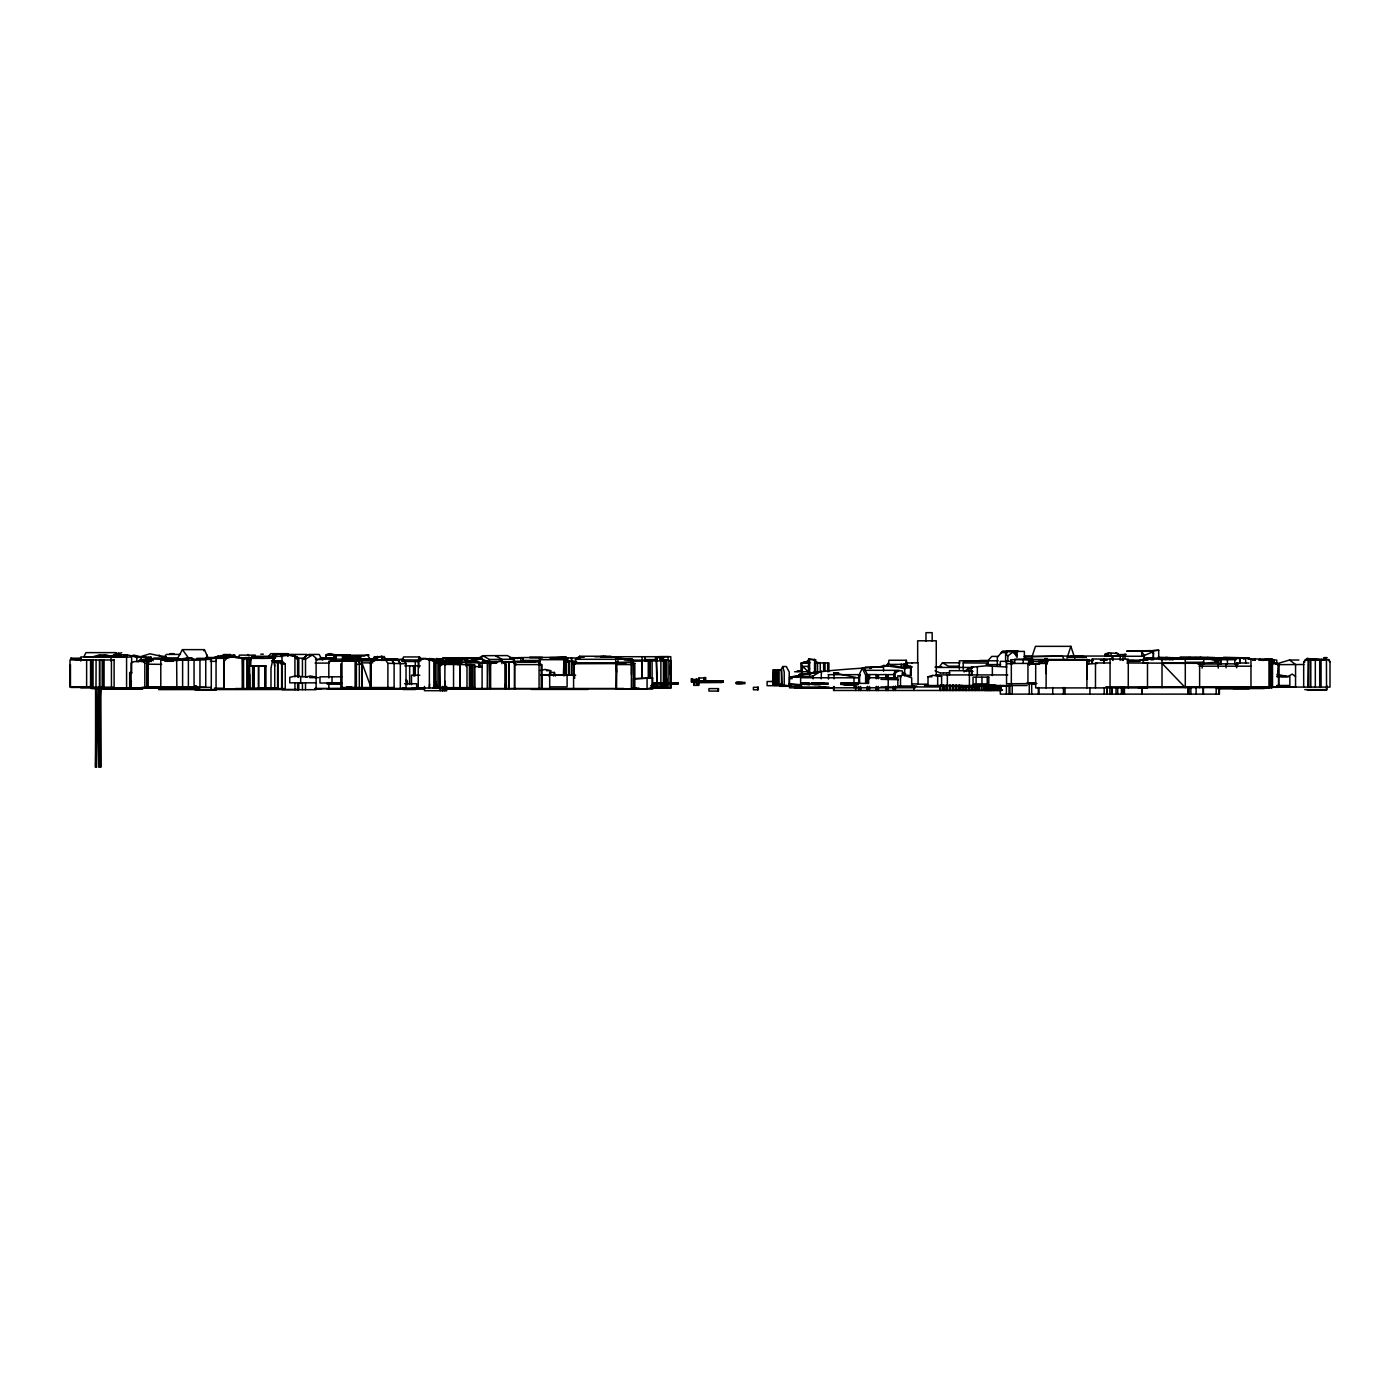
<?xml version="1.0" encoding="UTF-8"?>
<svg xmlns="http://www.w3.org/2000/svg" width="1400" height="1400" viewBox="0 0 1400 1400"><rect width="100%" height="100%" fill="white"/><g stroke="black" fill="none" stroke-linecap="round" stroke-linejoin="round"><path stroke-width="1.5" d="M322.7 659.872L326.375 658C323.312 651.788 337.838 652.278 333.918 658.98L333.812 654.517M490.105 688.59L489.317 662.865L502.25 661.133L505.82 664.492L505.82 684.582L505.82 661.955M1046.43 663.425L1047.322 658.56L1045.17 658.56L1045.17 663.425L1045.17 658.56M100.135 698.18L100.73 687.365L100.73 767.34L100.345 687.365L99.942 767.34L98.858 687.365L98.858 767.34L96.618 687.365L95.585 767.34L95.9 704.655M1271.62 663.215L1271.322 687.593L1271.62 663.215L1269.783 663.145L1269.783 687.593L1270.115 663.215M801.85 673.418L802.778 666.365L807.608 666.365L809.69 668.78M641.918 677.722L642.197 660.642L642.197 677.722M249.655 674.38L249.375 688.992L249.375 658.42L251.755 657.387L247.782 658.543L247.782 688.992M893.62 686.438L893.55 690.462L893.305 686.438M893.778 678.352L893.847 674.31L898.94 670.32L864.308 670.32M905.047 668.71L906.255 660.258L888.913 660.258L888.108 665.962C866.267 668.517 831.81 669.148 806.207 673.96M490.63 664.51L490.63 662.865L490.63 688.59M131.355 681.135L131.093 687.575L131.093 663.058L133.875 661.64L148.4 661.08L141.383 661.535M444.955 687.663L445.2 681.327M1087.013 679.227L1087.065 660.222L1048.04 660.188L1046.115 665.315L1046.237 673.523M1237.023 664.983L1237.11 663.04L1237.722 664.65M1252.737 660.363L1252.93 659.435L1255.153 660.363L1255.153 659.015L1255.222 660.135M631.418 674.642L631.505 662.305L616.053 662.305L615.93 664.562L631.365 664.562L634.812 663.407L634.812 688.765M440.562 686.438L440.317 690.69L440.317 686.438M539 663.582L540.312 659.697L564.043 659.697L563.815 675.71M90.825 683.008L90.562 687.19L90.562 659.96M429.608 683.97L429.363 687.995L429.363 659.803L424.585 658.683L418.233 660.45L418.233 687.995M1153.163 657.825L1153.443 653.485L1150.748 650.615L1126.703 651.14L1151.78 650.947M669.97 673.89L670.81 661.64L669.008 660.415M1277.57 676.62L1278.515 663.775L1272.39 662.69L1271.918 660.065L1266.825 658.962L1262.678 660.153L1267.42 659.225L1276.783 660.153L1276.783 663.705L1278.812 663.88L1278.812 687.312L1237.023 687.312M1143.993 660.52L1144.325 656.267L1117.935 656.267M563.43 673.68L564.043 659.697M469.735 677.303L471.082 664.895L471.082 687.663L470.995 664.895L466.988 664.755L466.988 687.663M567.367 661.99L567.508 660.52L567.648 661.99M801.867 671.843L801.553 662.83L801.5 670.88M274.733 666.015L273.088 658.227L250.793 658.403L249.812 666.015L265.947 666.015M138.11 661.762L140.28 659.715L150.78 660.975M900.515 677.827L900.865 675.972L897.82 675.798L897.82 686.017L916.703 686.017M434.595 667.852L435.33 663.827M273.088 658.227L270.988 668.202L270.988 688.992M346.01 659.015L346.64 656.058L364.892 656.058M540.312 659.697L539.472 663.582L539.472 657.562M625.415 659.067L631.925 659.067L632.94 663.74L632.8 659.785L620.183 658.227L615.668 658.595L615.668 663.18L573.58 663.18L616.788 663.688L616.543 688.765M548.835 676.008L549.78 672.438L554.452 672.438L555.398 676.008M553.508 676.008L554.452 672.438M900.865 675.972L902.86 674.747L910.297 675.587L910.77 666.295L906.57 666.295L904.68 667.905L904.68 675.955M963.217 662.935L963.69 661.36L988.505 661.36L987.928 663.093L963.217 662.935L963.217 669.375M1046.868 664.055L1048.04 660.188M776.44 684.128L776.44 674.608L774.847 670.6L773.553 674.608L773.553 684.128M1066.993 658.14L1070.877 646.345L1035.457 646.345L1031.538 658.175M966.56 671.492L967.312 669.375L973.035 671.335M1324.155 657.668L1326.815 657.668L1324.155 657.668L1324.155 659.995L1307.023 658.525L1304.8 660.468L1305.763 660.45M1185.415 662.305L1202.775 662.27L1202.11 668.115M165.445 659.54L162.907 660.065L166.74 660.135M903.525 674.31L902.178 670.863L894.705 670.722L893.55 678.528M402.22 659.803L403.567 656.933L419.475 656.933L418.197 659.96L402.22 659.96M1169.752 659.663L1170.487 657.93L1172.99 659.663L1172.99 658.543M1258.775 660.135L1260.35 660.048L1259.405 659.82M114.572 655.41L115.832 652.628L85.96 652.628L83.913 656.793L97.405 656.793M781.48 670.005L782.04 684.128L772.8 684.128L772.8 674.608L774.847 670.565L775.985 670.6L774.165 674.608L774.165 669.847M858.918 677.285L859.985 675.062M864.115 668.255L862.295 668.273L858.988 675.062M149.485 660.065L150.972 657.09L136.763 657.09M238.053 657.913L239.453 655.13L255.377 655.13M660.17 658.875L660.835 657.597L661.22 659.155M661.57 659.155L663.758 660.905L663.758 688.03L650.773 688.03M780.798 670.163L782.74 666.523L786.31 666.523L789.233 672L789.233 686.332M271.442 657.597L273.332 654.15L279.808 654.15M176.803 659.82L182.438 649.635L204.435 649.635L206.798 654.972L206.798 659.137M574.665 678.37L573.58 663.793L574.56 662.008L576.572 661.955M905.642 667.905L906.57 666.295M435.33 661.308L429.363 660.048L433.108 659.942L435.33 661.308L435.33 687.995M297.132 659.12L297.745 658.07L298.358 659.12L298.358 676.585M885.938 665.683L888.79 663.215M997.325 666.12L997.325 657.37L1002.435 651.42L1013.267 651.35L1017.083 654.99L1011.535 651.35M436.433 662.183L438.375 659.173L436.94 658.385L433.685 660.38M304.185 658.385L305.428 656.53M405.93 680.645L406.473 679.84L407.418 681.188L407.418 684.635M248.535 657.668L245.595 657.545L243.547 660.468L243.547 688.992M293.16 656.215L293.842 655.253L288.505 655.235M331.73 659.085L328.825 663.093L315.123 663.093M337.19 655.043L337.803 654.92A5.198 2.31 -6.3 0 0 339.955 655.008L343.35 655.62L335.51 655.62L335.51 659.82M304.185 658.945L307.002 654.447L277.043 654.43L274.137 658.14L274.137 662.515M939.172 667.048L942.462 662.795L960.05 662.795M663.758 660.905L646.625 660.905L645.942 659.575L656.163 659.593L658.683 656.67L661.903 658.525M1303.68 687.102L1303.68 662.13L1305.623 659.68L1308.44 659.68L1308.44 687.102M280.7 656.372L287.123 655.34L287.98 656.407M268.45 656.477L270.743 653.66L288.19 653.66M663.355 684.548L661.097 687.295L651.21 686.892L651.21 685.65L653.45 683.305L663.355 683.305L661.097 687.295M979.458 660.8L987.175 660.8M987.928 664.947L987.928 660.8L991.76 656.407L998.235 656.407M117.04 657.055L111.65 657.282L123.9 656.705L125.737 654.692L121.73 657.387M243.338 688.992L242.532 658.42L246.995 658.403L229.04 656.11L224.14 661.133L224.14 688.992L274.733 688.992L274.733 661.727L277.865 663.303L277.865 687.75L272.86 687.75M249.812 658.875L252.507 656.267L276.045 656.267M610.942 656.233L579.758 656.25C572.25 662.795 580.528 655.27 584.185 657.335M1012.042 663.407L1013.53 662.025L1014.703 663.407L1014.703 659.173L1032.903 659.173L1032.903 663.705L1034.075 663.705M302.435 676.62L302.435 659.19L307.16 654.99L312.34 654.99L316.102 658.157L316.102 689.692L281.995 689.692M359.328 687.523L359.328 660.87L361.043 659.418M376.355 659.418L374.605 660.887L359.328 660.87M1025.01 656.985L1052.765 656.25M1202.915 658.875L1175.632 658.543M773.273 680.872L771.96 681.503M163.713 658.035L153.72 658.035M867.51 678.545L867.51 674.555L876.47 674.555L876.47 678.545M964.04 671.93L967.312 669.375M858.988 683.375L858.655 674.747L860.387 674.747M876.225 678.668L876.47 674.555M876.225 674.747L886.025 674.555L886.025 678.528M885.798 678.668L886.025 674.555M885.798 674.73L893.55 674.555M1005.62 661.745L1005.62 653.835L1007.212 652.628L1001.192 652.593M1007.86 661.745L1007.86 655.918L1012.567 652.33M358.855 659.33L359.223 660.642L357.945 660.642L358.855 659.33L384.387 660.38M124.093 656.04L127.19 654.832L127.19 656.898M377.352 659.33L357.945 660.012M491.907 662.69L485.363 661.57M272.58 661.675L273.77 660.817L272.86 660.852L274.558 662.113M441.683 661.062L444.5 661.15L447.352 659.067L456.575 659.067L461.773 663.355M573.58 663.793L575.435 663.793L575.435 659.312L579.758 656.25M434.752 660.555L436.293 659.488L442.662 659.68M561.278 658.56L565.6 657.44L565.722 675.447M1037.61 663.775L1041.793 662.778M485.625 662.462L485.817 661.202L496.808 662.952M476.77 659.312L482.668 655.69L507.412 655.585L513.923 659.207L513.923 663.565M302.435 659.19L305.515 659.19L312.34 654.99M144.183 660.24L148.732 657.51L143.623 660.17M566.352 661.885L566.352 657.265L518.577 657.615M370.335 687.523L370.335 662.812L375.13 659.995L391.283 659.435L394.118 663.46L394.118 688.17M556.378 657.72L566.352 657.265M330.82 659.05L334.74 657.457L336.227 660.642M219.1 657.003L223.965 654.553L230.352 654.553L235.428 657.423M227.132 656.18L230.352 654.553M353.553 658.438L356.58 658.508L345.887 658L353.553 658.438L358.54 655.988L360.185 656.075L354.882 658.683L350.892 658.683L361.078 657.142M452.008 660.31L455.123 658.788L464.398 658.788L470.977 662.27M461.002 660.433L464.398 658.788M114.782 654.745L121.73 652.767M178.29 658.56L173.705 659.33L178.29 658.56L178.29 660.135M468.668 661.447L473.602 659.26L482.773 659.26L489.44 662.585L480.252 662.55L473.602 659.26M1144.325 660.52L1144.325 655.497L1151.797 652.26L1153.443 653.485L1151.43 650.79M176.645 660.135L180.215 659.085M335.51 655.62L337.365 654.832M172.69 660.135L186.375 658.157L191.992 658.157L194.058 660.135L188.388 660.1L186.375 658.157M565.827 675.43L565.827 660.992L568.488 661.028L568.488 674.887M1120.21 656.267L1105.457 656.04L1105.457 654.01L1108.695 652.697L1118.057 653.66L1118.057 656.058L1120.21 656.267L1120.21 660.38M567.367 661.587L573.16 660.905L571.69 661.5L571.48 657.808L571.69 661.85L576.503 661.36M804.405 662.742L807.398 661.553M219.94 657.685L224.017 656.075L232.068 657.387M972.283 668.238L967.75 668.22M117.04 656.635L113.383 657.282M218.487 656.075L211.54 658.648L218.33 656.11L224.017 656.075L216.58 658.56M915.373 687.75L789.548 687.855L789.548 677.512L813.085 676.008L821.38 671.003L821.258 678.843M576.485 658.997L582.715 656.845M221.883 656.25L216.843 658.017L222.758 655.935L229.46 657.16M632.8 659.785L615.668 658.595M971.337 675.553L971.337 667.24L973.385 667.03M801.238 671.755L801.238 663.005L809.183 660.94L801.64 663.075M442.33 662.392L442.803 658.157L481.95 658.175M442.33 658.315L447.44 658.157M1039.938 662.778L1039.938 660.835L1041.793 660.222L1044.278 660.222L1042.422 661.622L1044.278 660.222L1042.422 661.622L1046.22 661.622M1270.517 660.048L1272.39 659.907L1272.39 662.69M373.537 657.528L382.078 656.285L382.078 660.503M378.63 657.387L382.078 656.285M928.007 685.702L928.007 676.778L932.68 675.308L941.623 676.497L941.623 685.702M789.548 677.512L802.69 676.043L791.997 676.742L791.997 678.843M791.997 676.742L808.622 673.942L799.173 674.555L813.697 673.067L803.46 674.012L804.615 673.68M887.793 665.367L877.415 667.135M1074.727 656.915L1067.64 657.265L1086.085 657.072L1080.153 655.76L1070.51 657.072M444.762 664.773L446.74 664.142L444.955 664.702L444.762 687.663M1276.118 664.003L1289.505 660.03L1298.903 660.03M807.222 661.517L802.077 663.023L803.372 663.023M111.65 657.142L101.64 657.142L113.383 656.635M457.765 664.773L459.847 664.16L440.317 663.95L440.317 665.227L440.317 663.95M1143.765 662.847L1148.158 662.847M1271.9 660.012L1273.65 660.012L1265.898 659.733L1273.65 660.012L1274.14 662.69L1276.783 663.705M101.78 655.742L105.402 654.71L113.645 657.072M120.907 657.16L128.607 655.13L136.832 657.387L141.925 657.317L133.945 655.13L130.567 656.023M99.697 657.142L123.9 656.635M1080.362 656.793L1086.085 657.072L1074.727 657.072L1078.84 656.04M306.373 676.9L310.257 675.972L316.172 677.145M815.43 672.543L819.105 671.685M815.745 672.525L819.42 671.668M802.462 674.188L799.015 674.59M540.383 670.495L545.09 669.428L550.673 670.688L550.673 674.817M869.837 668.517L871.29 668.185M1184.645 659.593L1189.405 657.913L1194.9 658.56M1100.382 660.258L1107.172 660.258M1164.73 658.543L1160.635 658.262L1159.638 659.347L1172.99 659.663M811.475 673.61L804.37 674.117M1261.995 659.96L1274.14 659.907L1274.14 662.69M1265.898 659.733L1268.803 659.207M1070.773 657.072L1073.957 657.072L1070.773 656.267M1265.862 660.17L1269.38 659.558M802.462 663.337L808.815 661.692M886.392 678.423L897.19 677.688M634.812 663.407L631.505 663.74M633.535 678.65L652.663 677.985L652.663 689.097L617.418 689.08M633.57 689.097L633.57 678.895L652.663 677.985M509.058 662.183L514.798 661.29L514.798 688.923M1074.727 657.072L1081.413 656.04M514.745 661.29L507.64 662.375M665.035 660.293L668.097 659.82M888.108 664.44L905.065 664.352M971.337 667.24L986.16 665.822L1006.845 667.012M817.023 687.75L825.492 686.648M889.017 678.37L893.253 677.81M428.61 659.96L434.332 660.153M432.582 660.45L438.113 659.872L440.51 661.762L437.273 660.817M838.653 672.683L833.543 672.84L855.68 677.425M571.69 661.85L573.528 661.64M1158.71 650.247L1150.852 650.79L1158.71 650.247L1158.71 658.665M834.032 672.962L834.032 678.808M1126.248 654.517L1117.48 654.622M880.933 679.35L898.485 679.683M636.738 688.065L626.308 689.08M694.295 681.24L723.293 681.03L723.293 682.273L721.07 682.483L694.295 682.483L694.295 681.24L723.293 681.03M347.13 654.867L349.545 655.077M314.983 688.433L406.035 688.415L406.035 663.582L400.33 663.775L397.495 659.418L388.027 660.135M903.875 666.505L907.007 666.803M107.17 655.988L121.328 655.445M114.222 655.918L119.49 655.48L113.663 655.428M247.782 658.543L249.375 658.42M186.077 658.613L191.992 658.157M816.795 662.952L820.278 662.673L820.278 670.81M1029.438 665.28L1029.438 659.032L1023.89 659.173M393.855 660.135L403.322 659.418L406.035 663.582M271.635 660.73L281.645 661.903L281.645 688.555M400.33 663.548L397.495 659.067L379.977 659.89L391.335 659.067L394.118 663.495L400.33 663.548L400.33 688.415M1202.775 662.27L1203.51 663.163L1216.74 662.2L1218.245 664.003L1197.858 664.003M365.96 655.34L369.058 655.113L347.13 655.305M1104.793 656.04L1104.793 654.378L1108.94 654.133L1105.457 654.01M800.275 671.125L796.863 671.352L801.308 671.125M694.295 682.483L723.293 682.273M502.25 661.133L493.308 661.71L491.54 662.935L491.54 661.955M814.117 672.175L817.477 671.965L813.155 672.315M381.273 659.995L391.283 659.435M1014.178 651.35L1002.435 651.42M356.387 664.44L361.043 664.178L357.578 660.572L343.752 660.398L348.723 660.398M801.5 684.705L788.742 684.11L801.675 684.968M170.782 660.642L166.53 659.925L182.612 659.872L182.612 687.872M178.57 660.345L171.08 660.712M184.468 660.065L188.388 659.872L188.388 687.872M483.595 661.85L482.58 660.642L485.38 662.795M631.855 663.74L631.855 659.278L617.925 659.278L617.925 662.883L631.505 662.305M820.278 662.673L817.565 662.795L817.565 672.892M290.588 655.462L291.795 655.41M148.61 662.69L146.895 662.742L146.895 687.575M509.845 658.543L522.725 658.175M806.155 662.9L809.83 662.812L802.462 662.795M609.192 656.74L618.38 656.74M565.827 660.992L564.27 661.028L564.27 675.71M1006.075 651.455L1008.21 651.403M809.707 683.322L800.695 682.798L809.707 683.322L809.707 684.565L800.695 684.023L809.707 684.565M1029.998 659.173L1030.225 663.582L1032.097 663.548L1032.097 659.173M645.225 656.722L645.225 660.608L643.773 660.642L651.14 660.538M145.862 660.45L140.28 659.715M482.668 655.69L489.44 659.47L513.923 659.207M455.14 662.113L460.565 662.025M615.668 663.18L575.435 663.793L574.56 662.008M601.965 656.653L604.012 656.617M447.352 659.067L451.517 661.85L460.565 661.745M654.133 684.075L652.733 684.093L677.968 684.058L677.968 682.815L652.733 682.85L654.832 682.815L654.832 684.058M1015.368 651.403L1012.305 651.385L1018.413 651.35L1009.47 651.42M1015.822 651.367L1016.733 651.35M903.84 666.75L907.392 667.45L907.392 664.16L903.613 664.212L903.875 668.64M843.745 683.288L858.113 683.27L858.113 684.495L848.26 684.582L843.745 684.53L843.745 683.288L858.113 683.27M843.745 684.53L858.113 684.495M281.645 661.903L272.16 660.73L279.37 661.308L282.293 664.125L285.25 664.09L285.25 688.555L235.358 688.555M677.968 682.815L675.238 682.85L675.238 684.093M1029.193 662.62L1032.097 663.548M1277.377 664.668L1303.785 664.51M840.892 683.095L856.415 683.218L856.415 684.46L845.635 684.565L840.892 684.337L840.892 683.095L856.415 683.218M229.04 656.11L243.338 658.56M1308.038 687.102L1308.44 659.68M297.623 658.175L304.185 658.157M470.977 662.235L461.79 662.27L455.123 658.788M1325.065 659.61L1326.43 659.593L1326.535 689.972M1274.087 687.05L1330 687.102L1330 661.71L1327.97 659.593M501.34 661.133L505.82 664.492M135.923 656.617L139.965 656.6L142.293 660.24M358.418 657.58L343.07 657.633L356.947 658.35M259.84 658.35L275.502 658.298M166.53 660.66L168.332 660.66L165.375 660.625M1308.038 659.68L1315.318 659.645L1315.318 687.102M1328.81 659.593L1305.623 659.68M439.863 664.335L473.148 664.702L470.19 664.895M1170.487 657.93L1163.645 657.947L1161.51 659.347M1240.19 663.39L1240.19 658.49L1206.222 658.805M1037.61 664.247L1039.483 664.247L1039.483 660.117L1047.288 660.117M1006.635 651.42L1024.38 651.403L1024.38 659.47L1087.24 659.488L1088.92 660.03L1088.92 663.442L1087.24 664.055L1097.18 663.442M169.977 653.66L174.002 653.66M274.312 653.87L275.555 653.87M260.785 654.168L263.358 654.168M180.46 654.43L166.373 654.43L163.713 657.86L177.888 657.895M308.928 654.43L319.113 654.43L322.192 659.803M127.19 654.832L113.645 654.692L111.913 657.282M233.065 654.798L234.605 654.798L236.093 657.93M349.983 654.867L326.48 654.867L336.088 654.657L336.088 658.98M338.188 654.938L341.442 654.938M290.553 655.218L297.623 657.44L297.623 677.18M231.77 655.69L233.818 655.69M98.7 655.83L108.045 655.83M1052.905 656.04L1118.057 656.058M1024.94 656.25L1062.443 656.25L1063.983 659.47M607.653 656.74L600.39 656.582L601.528 656.845M659.575 656.617L669.043 656.617M1024.135 656.407L1032.763 656.407M254.485 656.933L262.57 657.16M269.29 656.705L276.15 656.705M594.895 656.775L670.81 656.688L670.81 688.205L648.918 688.205M162.085 657.125L166.39 657.125M253.61 657.003L261.783 657.178M99.663 657.247L96.075 656.968M206.097 657.51L214.498 657.51M229.093 657.528L217.665 657.685L228.148 657.685M565.6 657.44L549.622 657.685L565.163 657.72M1180.025 659.155L1180.025 657.37L1207.832 657.37L1214.693 657.545L1214.693 659.155M326.375 658L332.342 657.983M382.078 657.685L382.48 658.753L384.037 656.355L385.525 658.753M509.915 657.668L514.062 657.668M1165.553 659.155L1165.553 657.545L1167.88 657.545L1167.88 659.155M1172.447 659.155L1172.447 657.738L1187.182 658.858M1180.025 657.37L1229.515 657.93L1229.515 659.155M70.928 659.295L70.928 658.192L81.218 658.192M210.56 658.053L212.24 658.053M320.127 657.913L334.25 657.913L335.912 660.73M445.672 657.825L481.95 657.825M509.845 657.825L522.725 657.825L522.725 661.745L500.92 661.657M553.42 657.808L578.76 658.035M1152.41 658.543L1145.55 658.087L1151.447 659.767L1153.355 659.785L1153.355 658.56M1194.462 659.155L1194.462 657.685L1197.84 657.685M1194.462 657.685L1219.592 657.878L1219.592 659.155M1229.515 657.93L1221.185 657.93L1221.185 659.155M1249.062 659.155L1249.062 657.965L1243.515 657.965L1243.515 659.155M196.963 658.332L223.737 658.332L223.737 688.275L214.375 688.153M509.845 658.175L523.04 658.175L523.04 661.745M1204.648 658.403L1213.922 659.593L1211.875 659.593M1239.892 663.39L1239.892 658.245L1245.388 658.017L1244.967 659.155M321.632 658.438L323.942 658.438M419.265 658.438L425.898 658.438M1180.672 658.543L1150.66 658.087M1307.023 658.525L1308.248 658.525M437.71 658.962L444.045 658.962M1184.645 658.945L1215.392 659.488L1215.392 662.532M81.55 659.435L73.29 659.295L81.13 659.155M147.648 659.173L151.69 660.205M315.42 659.155L356.108 659.155M385.297 659.155L397.495 659.067M808.535 673.435L808.535 659.173L815.622 659.82L815.622 672.753M1247.803 659.015L1272.513 659.015L1272.513 687.593L1138.043 687.645M165.655 659.505L166.74 659.505M192.972 659.347L211.295 659.347L211.295 690.2M318.885 659.558L321.335 659.558M397.495 659.418L403.322 659.418M429.03 658.525L434.63 659.418L430.815 658.525M442.838 659.295L439.11 659.295L440.072 660.66M575.435 659.312L615.668 659.312M1159.638 659.347L1165.832 659.347M1319.955 659.452L1310.54 658.875M92.26 659.96L75.67 659.89M205.748 659.767L192.08 659.767L199.955 659.47L199.955 687.977L110.985 688.117M429.363 659.803L434.822 659.942L437.062 663.827L437.062 687.995L435.942 681.957M452.532 659.697L467.023 659.697L469.823 661.36M808.535 659.173L815.622 659.82M1032.413 659.715L1010.712 659.715L1010.712 663.722M1146.477 659.628L1148.087 659.628M1216.075 659.697L1236.095 659.697M1310.943 659.68L1324.068 659.837L1321.355 659.102M188.388 659.872L160.79 660.135L160.79 687.575M356.842 659.96L350.7 659.96L357.945 660.642M624.4 660.012L632.94 660.012L631.925 659.067M1088.92 660.048L1082.007 659.575M1121.908 659.977L1123.255 659.977M1127.07 660.205L1143.818 660.17M150.623 660.468L146.755 660.468L150.482 660.782M164.955 661.15L172.06 660.642L166.338 660.538M357.578 660.572L352.8 660.712M464.748 660.45L472.22 660.45L478.24 662.673M523.267 660.433L538.16 660.45L539.472 661.99L523.372 661.903M631.4 660.572L652.102 660.538L652.102 684.128M979.738 660.45L988.067 660.45M1088.203 660.52L1093.19 660.52L1089.112 660.59M1128.435 660.572L1134.087 660.572M150.395 661.01L144.025 660.468M331.45 660.835L341.53 660.835M341.985 687.523L341.985 659.942L356.387 661.01L356.387 687.523M418.197 660.923L420.7 660.923M437.5 660.923L451.623 661.22L446.985 661.22L448.052 661.22M987.56 660.8L959.315 660.8L959.315 669.183M998.113 660.782L987.928 660.8M1039.938 660.835L1042.422 660.835M165.393 661.29L173.18 661.29M279.37 661.308L282.38 661.308L285.25 664.09M351.435 661.22L328.825 661.22L328.825 677.898M467.11 661.185L473.463 661.185M968.205 661.097L969.185 661.097M210.28 661.343L216.055 661.343M401.8 661.483L418.915 661.535L418.915 667.87M513.048 661.36L533.803 661.587M1012.217 661.343L1000.317 661.343L1000.317 665.7M1031.678 661.343L1046.938 661.343M1127.245 661.343L1140.195 661.343M1214.605 661.343L1217.51 661.343M443.152 661.762L444.22 661.762M496.86 661.657L485.817 661.202M535.238 661.745L517.038 661.587M439.565 687.995L439.565 662.06L439.863 666.383M497.017 661.955L482.09 661.955L482.09 688.59M502.635 661.955L509.162 661.955L509.162 688.59M1303.68 662.13L1304.8 662.13M437.255 662.41L471.59 662.41M495.845 662.445L484.295 662.655M571.375 674.957L571.375 662.043L574.192 662.34L574.192 675.097M436.8 662.515L451.202 662.515M496.037 662.655L478.782 662.742L478.782 666.995M371.07 662.847L361.812 662.847L361.812 687.523M466.218 662.812L486.903 662.812M801.238 663.005L809.655 662.795M815.378 662.865L828.905 662.988L828.905 671.738M911.89 662.865L918.085 662.865L918.085 683.935L911.89 683.935M1110.06 662.97L1095.5 662.97L1095.465 687.907M1126.877 662.97L1199.625 663.337L1199.625 687.645M1248.888 663.04L1236.375 662.952L1236.375 667.065M1031.94 663.46L1034.075 663.46L1032.71 662.918M1047.322 663.425L1035.685 663.425L1035.685 687.907L1147.493 687.907L1147.493 662.97M1012.847 663.722L1006.547 663.722L1006.547 683.742L1034.075 683.62M1027.95 663.793L1039.483 663.775M1217.597 663.845L1238.125 663.845M1272.513 663.758L1278.515 663.758L1278.515 687.312M541.222 688.747L541.222 664.597L514.745 664.58L515.165 662.97L516.495 664.685M986.16 664.58L1000.597 664.58M404.828 665.858L420.262 665.84M942.462 662.795L948.447 666.19L958.528 666.19M1199.118 666.19L1250.97 666.19M475.02 666.593L482.213 666.593M865.322 667.03L882.665 667.03M934.972 667.03L941.885 667.03M936.163 667.45L972.825 667.45M904.68 667.905L910.297 667.905M794.622 671.755L809.655 671.755M815.08 671.755L817.915 671.755M131.705 672.56L129.675 672.56L129.675 687.575M940.275 672.822L943.495 673.137M943.495 672.788L946.61 673.137M946.575 672.77L949.76 672.753M828.275 674.66L858.883 674.66M540.628 674.905L567.105 674.887L567.105 686.858L549.64 686.858M935.9 674.923L1007.773 674.923M419.825 675.202L411.495 675.202L411.495 684.688M540.628 675.202L575.663 675.202M1276.678 676.34L1286.95 676.34L1276.905 674.398M1276.678 676.55L1289.855 676.55L1289.855 685.475L1276.678 685.475M341.74 676.812L319.97 676.812L319.97 683.025L341.74 683.025M928.007 676.778L931.962 676.778M858.655 677.81L800.625 677.74L800.625 687.75M866.688 677.74L897.19 677.81M704.428 677.968L698.688 677.968L698.688 681.065L704.428 681.065L704.55 677.6M703.938 680.697L705.74 680.697L705.74 677.6L703.938 677.6L703.815 681.065M773.343 681.503L767.113 681.503L767.113 685.702L790.44 685.702M701.715 681.852L702.975 681.852M693.84 682.255L698.915 682.255L698.915 685.352L693.84 685.352L694.067 679.525M736.225 682.36L744.957 682.395L744.957 683.62L736.225 683.602L736.225 682.36L742.192 682.395L742.192 683.62L736.225 683.602M316.172 682.832L289.748 682.832L289.748 677.355L295.505 675.972L307.09 677.11M694.452 682.64L693.438 682.64L693.438 679.525L694.452 679.525L694.452 685.352M818.335 682.955L828.17 683.043L828.17 684.285L818.335 684.18L818.335 682.955L824.04 683.043L824.04 684.285L818.335 684.18M1026.62 683.095L1035.265 683.095M811.528 683.043L820.312 683.322L820.312 684.565L815.15 684.565L811.528 684.285L811.528 683.043L820.312 683.322M1027.95 683.48L1036.91 683.48M404.6 683.725L416.658 683.725L416.658 689.273L369.373 689.045M660.608 684.058L677.968 684.058M917.665 684.197L926.958 684.197M504.91 684.46L506.345 684.46L506.345 688.59M1034.057 684.372L1035.212 684.372M779.817 684.898L774.218 685.352L786.678 685.352M924.507 685.528L1027.127 685.528M949.48 685.983L1008.91 685.947M779.817 686.332L801.675 686.21M74.567 686.875L70.455 686.875L70.455 664.58M76.248 686.962L83.615 686.962M83.913 686.945L92.19 686.945M147.525 686.962L156.52 686.892M346.553 686.91L351.925 686.91M880.933 686.945L938.822 686.945M1105.842 686.875L1295.56 686.875M146.773 687.26L205.748 687.26L205.748 659.347M801.238 687.05L828.905 687.05M962.08 687.015L973.35 687.015M1120.472 687.05L1124.428 687.05M70.928 687.47L92.487 687.365M142.153 687.295L211.295 687.383M394.118 687.523L340.812 687.523L340.812 663.827M80.78 687.82L195.37 687.663M432.828 687.663L474.827 687.663M257.828 688.1L274.575 688.1M402.22 688.1L440.055 687.995L439.565 662.06M794.622 687.907L833.683 687.907M997.325 687.96L1001.368 687.96M93.625 688.415L95.147 688.415M99.593 688.415L147.683 688.258M250.39 688.31L275.975 688.258M418.197 688.205L425.408 688.205M445.13 688.205L452.602 688.205M1218.105 688.363L1268.925 688.258L1268.925 687.347M91.157 688.572L141.925 688.572M332.342 688.695L372.96 688.485M411.495 688.485L425.11 688.485M445.007 688.485L623.858 688.485M1232.998 688.538L1264.428 688.538M96.373 688.923L136.15 688.923M214.707 688.835L222.845 688.835M315.385 688.747L325.273 688.747M330.348 688.957L404.705 688.957M414.54 688.957L423.045 688.957M445.217 688.835L451.202 688.835M482.58 688.923L542.028 688.747L542.028 664.615L539.84 664.317L541.222 664.597M573.44 688.765L645.558 688.765M1217.79 688.8L1249.062 688.8M102.707 689.255L142.625 689.202M257.162 689.115L275.748 689.115M315.105 689.08L321.125 689.08M326.848 689.202L347.882 689.202M445.217 689.062L486.903 689.028M158.602 689.605L297.57 689.5M403.095 689.517L415.415 689.517M531.423 689.413L587.913 689.413M1304.8 689.622L1326.185 689.622M197.347 690.148L195.23 690.148L195.23 685.913M987.928 689.903L1002.54 689.903M1307.285 689.972L1326.815 689.972L1326.815 685.668M1001.84 690.462L833.543 690.462L833.543 686.543M1211.875 659.207L1215.392 659.488M1260.805 659.803L1262.415 660.38M316.627 660.082L317.748 660.082M651.14 661.01L643.773 660.258L645.225 660.608M905.922 662.935L912.047 662.952M1038.957 664.265L1035.212 663.775M337.82 683.008L337.82 684.25L341.512 684.25L327.285 684.18L327.285 682.955L341.512 683.008M96.337 657.282L91.157 657.265L100.1 654.71L111.913 657.072M147.648 659.418L143.343 659.418L151.357 661.57M344.418 660.117L356.387 661.01M178.29 659.89L172.69 659.872M1197.998 663.32L1199.625 663.337M571.375 662.043L574.192 662.34M434.438 660.59L440.055 662.235M1280.807 676.62L1287.983 676.637L1292.148 674.065L1295.56 676.497M121.135 657.16L125.58 656.058M631.907 660.59L641.76 660.45M546.472 670.67L550.673 670.688M811.528 684.285L820.312 684.565M419.842 658.7L420.7 659.96M840.892 684.337L856.415 684.46M511.927 658.175L515.55 658.21M161.63 664.335L148.015 664.212L148.015 687.575M145.915 657.142L139.178 657.072L149.888 653.782L160.16 656.005M372.803 662.83L370.335 662.812M467.512 661.447L471.887 661.5M632.625 660.503L642.145 660.642M1172.447 657.738L1172.815 659.155M1070.51 656.548L1076.46 656.653M295.05 656.95L297.623 657.44M905.153 668.395L905.94 666.89M1162.017 662.847L1185.293 663.337L1162.017 663.337L1185.293 687.645L1185.293 659.102L1143.013 659.102L1143.153 663.337M385.158 659.435L387.887 663.303L394.118 663.46M1223.582 657.282L1249.062 657.965M1158.203 657.282L1173.69 657.738L1173.69 659.155M447.265 659.54L457.153 660.117M1165.553 657.545L1165.832 659.663M142.625 661.08L144.83 663.215L147.438 663.303L147.438 687.575M298.672 677.075L298.672 658.14L294.928 655.585L281.995 655.113L281.995 661.605M440.317 665.175L441.665 665.227M159.513 655.445L158.602 655.41L166.005 656.863M1275.575 663.758L1278.812 663.88M432.355 659.47L426.895 659.26L428.96 658.683L432.828 660.45L432.828 659.418M651.21 685.65L661.097 686.053M1207.972 658.595L1210.65 658.718M80.377 658L81.218 658.053M253.943 656.688L259.507 657.003M165.06 659.26L176.26 659.593L150.01 658.98L148.015 664.212L148.383 668.465M617.925 662.883L625.678 663.372M466.988 664.755L474.827 664.878L475.02 689.028M809.655 672.245L807.503 671.755M440.317 664.247L441.368 664.317M901.985 675.168L904.155 675.325M274.207 660.642L282.38 661.308M360.168 656.635L359.1 656.548L358.418 658.875L373.87 658.805L374.57 656.548L376.915 658.84L377.44 657.142M247.888 654.535L249.06 656.023M901.933 673.19L905.625 673.645M485.625 661.325L495.827 662.847M905.1 668.535L883.523 665.367L883.523 671.142M890.872 665.367L905.065 667.957M815.343 662.148L819.315 662.865M206.535 659.085L206.798 654.972M814.66 662.148L818.79 662.9M608.528 656.722L609.805 656.968M145.775 660.188L150.045 661.01M815.447 662.218L819.07 662.918M603.032 656.425L607.653 656.968L605.657 657.352L605.657 656.425M906.833 665.892L912.363 667.065M602.875 656.74L604.03 656.845M114.957 657.335L113.628 656.705M936.635 675.308L941.623 676.497M382.76 687.907L386.82 688.957M1137.483 650.615L1141.788 651.753L1144.325 655.497M432.723 660.572L433.615 660.817M446.898 659.803L448.052 660.17M253.435 657.23L252.507 656.267M854.595 686.438L858.655 687.75M437.045 661.938L444.762 664.528M902.86 674.747L911.697 677.827L911.697 686.017M434.56 660.153L439.863 662.06M935.06 670.705L940.205 672.997M1115.94 652.697L1118.057 653.66M70.928 658.192L73.29 659.295M808.308 671.965L802.778 666.365M497.21 656.653L495.495 655.69L501.935 659.295L501.935 663.705M223.965 654.553L229.425 657.65M341.303 654.832L342.51 655.62L342.51 659.82M180.075 660.222L178.903 660.222M278.757 662.148L281.645 664.142L279.615 661.553M176.418 659.435L177.87 660.468M388.535 660.222L384.387 660.205M1289.505 660.03L1295.56 664.51L1295.56 687.05M483.42 660.642L486.045 662.673M375.235 659.558L376.127 660.345M1005.62 653.835L1007.86 655.918M1013.267 651.35L1017.083 657.37L1017.083 651.403M368.06 656.355L369.495 657.808M452.602 663.355L451.517 661.85M516.915 657.615L517.633 658.508M281.277 655.637L281.873 656.372L273.91 656.372L273.91 660.503M660.835 657.597L663.407 660.905L663.407 688.03M182.438 649.635L188.457 657.913M1267.42 659.225L1268.102 660.17M419.475 656.933L420.7 658.7M1328.6 659.593L1330 661.71M1150.748 650.615L1151.797 652.26M150.972 657.09L153.195 660.782M538.16 660.45L539 661.99M206.535 654.92L208.898 659.435M658.683 656.67L660.87 660.905L660.87 688.03M656.512 659.452L657.265 688.03M656.267 659.452L657.02 688.03M645.942 659.575L646.608 660.905M864.202 668.08L868.648 677.233L868.648 683.375L858.462 683.375L859.582 675.062L859.582 683.375M862.295 668.273L865.62 675.062L865.62 683.375M115.832 652.628L117.582 656.477M775.985 670.6L777.788 674.608M245.595 657.545L246.803 660.468L246.803 688.992M1263.955 660.38L1262.695 660.38M361.953 662.847L371.07 687.523L371.07 660.887M1203.51 663.163L1203.807 664.003L1203.807 658.945M333.725 657.457L334.863 660.642M1070.877 646.345L1074.832 658.28M644.455 656.81L645.628 660.258M910.77 666.295L911.243 675.955M906.255 660.258L907.392 664.16M782.74 666.523L784.227 672L784.227 686.332M1260.403 660.135L1260.105 659.015L1260.105 660.345M894.705 670.722L895.423 678.352M665.63 673.295L668.097 688.205L668.097 656.688M664.3 679.683L665.157 688.205L665.157 659.942L662.392 660.117L662.392 656.688M616.053 663.81L616.683 672.122M774.847 670.6L775.075 684.128M1087.065 660.222L1087.24 664.055L1087.24 659.488M413.822 671.86L413.578 665.822L413.578 675.885M649.933 677.845L649.285 661.01L650.265 660.642L650.265 677.722M656.6 660.905L656.6 656.827L656.6 660.975M1321.075 687.102L1321.075 659.628L1319.71 659.628L1319.71 687.102M1310.697 659.663L1310.697 687.102M1310.365 659.663L1310.365 687.102M1271.62 659.015L1271.62 687.593M1270.115 659.015L1270.115 687.593M1268.977 659.015L1268.977 687.593M1262.467 687.347L1262.467 688.258M1250.97 659.015L1250.97 687.61M1245.685 658.017L1245.685 663.39M1238.737 687.347L1238.737 688.258M1236.707 663.845L1236.707 667.817M1234.8 659.697L1234.8 664.072M1227.415 659.697L1227.415 664.072M1226.05 663.845L1226.05 667.817M1221.15 659.697L1221.15 664.072M1220.047 659.697L1220.047 664.072M1219.697 657.668L1219.697 659.155M1219.4 687.558L1219.4 694.12L1000.317 694.12L1000.317 685.37M1219.12 687.558L1219.12 694.12M1218.752 687.558L1218.752 694.12M1218.193 659.697L1218.245 668.115M1217.388 659.155L1217.125 657.668L1217.125 659.155M1216.197 687.558L1216.197 694.12M1210.248 659.155L1210.248 657.93L1208.725 657.878L1208.725 659.155M1207.832 657.37L1207.832 659.155M1203.422 687.558L1203.422 694.12M1203.23 687.558L1203.23 694.12M1202.25 657.93L1202.25 659.155M1201.148 659.155L1201.148 657.405L1199.852 657.37L1199.852 659.155M1197 657.738L1197 659.155M1196.072 687.558L1196.142 694.12M1195.303 657.738L1195.303 659.155M1190.858 687.558L1190.858 694.12M1190.525 657.405L1190.525 659.155M1189.002 657.37L1189.002 659.155M1188.81 687.558L1188.81 694.12M1188.513 687.558L1188.513 694.12M1188.355 687.558L1188.25 694.12M1187.795 687.558L1187.795 694.12M1186.92 657.545L1186.92 659.155M1175.248 657.738L1175.248 659.155M1166.9 657.545L1166.9 659.155M1163.837 658.262L1160.635 658.262M1162.017 659.102L1162.017 687.645M1153.443 650.825L1153.443 657.825M1147.685 660.17L1139.95 660.17M1142.225 687.558L1142.225 694.12M1141.788 651.753L1141.788 656.267M1141.858 687.558L1141.858 694.12M1128.278 687.907L1128.278 659.137L1092.158 658.997L1092.158 663.303M1124.987 653.957L1124.987 658.315M1124.428 687.558L1124.428 694.12M1123.553 687.558L1123.553 694.12M1123.028 656.267L1123.028 660.52M1121.96 687.558L1121.96 694.12M1121.435 687.558L1121.435 694.12M1117.707 687.558L1117.707 694.12M1116.062 687.558L1116.062 694.12M1112.947 656.04L1112.947 660.38L1110.795 653.66M1111.932 687.558L1111.932 694.12M1111.635 687.558L1111.635 694.12M1110.06 659.137L1110.06 687.907M1109.868 687.558L1109.868 694.12M1107.19 687.558L1107.19 694.12M1106.77 687.558L1106.77 694.12M1104.267 658.997L1104.267 662.97M1104.18 687.558L1104.18 694.12M1103.707 658.997L1103.707 662.97M1092.368 658.997L1092.368 663.425M1089.935 687.558L1089.935 694.12M1086.908 663.442L1086.908 687.907M1065.015 687.558L1065.015 694.12M1063.457 687.558L1063.457 694.12M1052.73 687.558L1052.73 694.12M1046.115 663.425L1046.115 687.907M1038.87 687.558L1039.028 694.12M1038.345 687.558L1038.345 694.12M1031.678 683.2L1031.678 694.12M1030.225 659.173L1030.225 663.582M1029.245 683.2L1029.245 694.12M1028.668 659.032L1028.668 663.425L1011.325 663.425L1011.325 683.62M1027.95 663.425L1027.95 683.62M1023.243 659.173L1023.243 663.425M1012.217 685.37L1012.217 694.12M1009.908 685.37L1009.908 694.12M1009.033 685.37L1009.033 694.12M1006.408 661.343L1006.408 665.7M1006.408 685.37L1006.408 694.12M1000.983 686.14L1000.983 690.462M1000.002 686.14L1000.002 690.462M999.355 686.14L999.355 690.462M998.392 686.14L998.392 690.462M998.148 686.14L998.148 690.462M997.727 686.14L997.727 690.462M996.8 686.14L996.8 690.462M996.153 685.178L996.153 690.462M995.085 685.178L995.085 690.462M994.7 685.178L994.7 690.462M993.808 685.178L993.808 690.462M993.493 685.178L993.493 690.462M993.038 685.178L993.038 690.462M992.355 667.012L992.355 675.553M992.163 685.178L992.163 690.462M991.83 685.178L991.83 690.462M991.515 685.178L991.515 690.462M990.938 685.178L990.938 690.462M990.658 685.178L990.658 690.462M990.255 685.178L990.255 690.462M989.922 685.178L989.922 690.462M989.398 685.178L989.398 690.462M989.065 685.178L989.065 690.462M988.82 685.178L988.82 690.462M988.382 685.178L988.382 690.462M987.98 685.178L987.98 690.462M987.542 685.178L987.542 690.462M987.245 677.145L987.245 683.9M987.158 685.178L987.158 690.462M986.842 685.178L986.842 690.462M986.317 685.178L986.317 690.462M986.02 685.178L986.02 690.462M985.653 685.178L985.653 690.462M985.267 685.178L985.267 690.462M984.462 685.178L984.462 690.462M984.042 685.178L984.042 690.462M981.96 677.145L981.96 683.9M982.03 685.178L982.03 690.462M981.243 685.178L981.243 690.462M979.265 685.178L979.265 690.462M978.46 685.178L978.46 690.462M977.9 685.178L977.9 690.462M977.34 667.153L977.34 675.553M976.097 677.145L976.097 683.9M976.08 685.178L976.08 690.462M975.52 685.178L975.52 690.462M975.292 685.178L975.292 690.462M974.715 685.178L974.715 690.462M972.913 685.178L972.913 690.462M972.37 685.178L972.37 690.462M972.055 675.045L972.055 670.67L949.48 670.67L949.48 675.045M971.565 686.14L971.565 690.462M969.71 686.14L969.71 690.462M969.413 674.923L969.413 685.528M969.22 670.67L969.22 675.045M969.15 686.14L969.15 690.462M968.345 686.14L968.345 690.462M966.385 686.14L966.385 690.462M965.965 686.14L965.965 690.462M965.58 686.14L965.58 690.462M965.142 686.14L965.142 690.462M963.27 686.14L963.27 690.462M962.833 686.14L962.833 690.462M962.01 685.178L962.01 690.462M960.05 685.178L960.05 690.462M959.507 685.178L959.507 690.462M958.72 685.178L958.72 690.462M956.882 685.178L956.882 690.462M956.27 685.178L956.27 690.462M955.535 685.178L955.535 690.462M953.645 685.178L953.645 690.462M953.137 685.178L953.137 690.462M952.892 685.178L952.892 690.462M952.455 685.178L952.455 690.462M950.442 685.178L950.442 690.462M949.882 685.178L949.882 690.462M949.27 685.178L949.27 690.462M947.363 674.923L947.363 685.528M947.188 685.178L947.188 690.462M946.61 685.178L946.61 690.462M946.033 685.178L946.033 690.462M944.072 685.178L944.072 690.462M943.495 685.178L943.495 690.462M942.97 685.178L942.97 690.462M940.783 685.178L940.783 690.462M937.667 676.497L937.667 685.702M936.25 675.517L936.25 640.798L917.665 640.798L917.665 662.497M932.172 641.148L932.172 632.66L925.977 632.66L925.977 641.148M913.92 685.983L913.762 690.462M903.28 664.615L903.28 667.678M901.233 664.055L901.233 667.205M900.515 675.798L900.515 686.017M895.58 685.983L895.423 690.462M888.178 674.555L888.178 678.528M888.23 680.137L888.178 690.462M887.933 674.73L887.933 678.668M887.933 686.543L887.933 690.462M886.025 686.49L886.025 690.462M885.798 686.543L885.798 690.462M878.447 674.555L878.447 678.528M878.447 686.49L878.447 690.462M878.202 674.73L878.202 678.668M878.202 686.543L878.202 690.462M876.47 686.49L876.47 690.462M876.225 686.543L876.225 690.462M869.54 674.555L869.54 678.545M869.54 686.49L869.54 690.462M869.312 674.747L869.312 678.668M869.312 686.543L869.312 690.462M868.245 683.375L867.055 675.062L867.055 683.375M867.51 686.49L867.51 690.462M867.282 686.543L867.282 690.462M860.633 686.49L860.633 690.462M860.387 686.543L860.387 690.462M858.655 674.66L858.655 678.685M858.655 686.543L858.655 690.462M855.68 686.122L855.68 690.462M854 677.74L854 687.75M853.58 683.183L853.58 684.407M851.602 683.165L851.602 684.407M848.26 683.34L848.26 684.582M845.635 683.322L845.635 684.565M828.485 674.66L828.485 679.035M827.68 662.988L827.68 671.738M825.038 662.795L825.038 670.88M823.637 662.795L823.637 670.88M823.48 683.043L823.48 684.285M817.548 683.077L817.548 684.303M815.15 683.322L815.15 684.565M814.572 659.173L814.572 673.452M813.085 676.008L813.085 678.843M809.585 659.82L809.585 674.905M806.523 682.675L806.523 683.9M804.37 683.322L804.37 684.565M790.773 677.128L790.773 678.843M790.738 684.005L790.738 686.21M781.48 684.128L781.48 669.847L772.87 669.847L772.87 684.128M779.082 669.847L779.082 684.128M777.788 669.847L777.788 684.128M757.61 687.295L757.61 689.78M738.955 682.395L738.955 683.62M721.07 681.24L721.07 682.483M717.85 688.625L717.85 691.093M705.128 677.6L705.128 680.697M699.317 677.968L699.317 681.065M698.303 682.255L698.303 685.352M698.128 680.995L698.128 682.238M697.48 682.255L697.48 685.352M697.077 682.097L697.077 678.983L695.94 678.983L695.94 682.097M696.85 682.255L696.85 685.352M696.553 678.983L696.465 682.097M691.88 678.79L691.827 681.887M670.67 660.188L670.67 688.205M670.11 660.188L670.11 688.205M666.242 688.205L666.242 660.1L664.597 659.942L664.597 688.205M663.512 656.688L663.512 660.52M655.497 656.827L655.497 660.905M649.285 660.538L649.285 677.845M648.27 660.642L648.27 677.722M647.08 678.895L647.08 689.097M642.145 656.722L641.97 677.705M638.767 687.855L638.767 689.08M636.685 687.855L636.878 689.08M636.265 689.08L636.878 688.24L630.298 689.08M633.308 663.407L633.308 688.765M632.012 689.08L630.683 689.08M631.505 659.278L631.365 688.765M616.053 662.305L615.93 688.765M573.58 663.18L573.58 688.765M573.195 662.34L573.195 675.097M569.03 660.905L569.03 675.413M567.648 657.808L567.648 661.587M565.163 657.562L565.163 661.885M549.692 674.887L549.692 688.485M541.765 674.747L541.765 688.485M539.07 664.58L539.07 688.747M530.793 661.587L520.8 661.78L520.8 657.825M514.395 661.308L514.395 688.923M508.673 661.955L508.673 688.59M505.558 684.46L505.558 688.59M504.91 664.51L504.91 688.59M489.44 659.47L489.317 688.59M487.34 661.955L487.287 688.59M480.043 667.188L480.043 662.812L478.817 662.83L478.817 667.188M478.695 658.122L478.695 659.47M474.233 664.878L474.233 687.663M472.57 664.895L472.57 687.663M469.403 664.895L469.403 687.663M466.218 662.41L466.218 666.505M459.883 664.702L459.883 687.663L459.847 662.41M453.548 664.702L453.548 687.663M446.688 686.438L446.688 690.69L424.428 690.69L424.428 686.438M446.005 686.367L446.005 690.69M445.567 658.77L445.567 662.253M444.412 686.35L444.412 690.69M442.785 686.403L442.785 690.69M442.365 686.577L442.365 690.69M439.005 662.235L439.005 687.995M438.375 659.173L438.375 663.425M433.842 661.308L433.842 687.995M415.293 661.535L415.275 675.867M414.348 665.77L414.348 675.867M409.658 665.822L409.658 683.952M387.887 663.303L387.887 687.523M377.44 656.285L377.44 660.503M370.895 662.847L370.895 687.523M361.953 660.87L361.953 687.523M355.11 661.01L355.11 687.523M343.088 654.867L343.088 659.155M340.865 683.06L340.865 684.303M332.01 676.812L332.01 683.025M328.825 684.11L328.825 688.31M326.113 654.517L326.113 658.105M305.515 659.19L305.515 676.62M305.515 683.165L305.515 689.692M302.435 683.165L302.435 689.692M300.685 677.005L300.685 682.832M298.672 683.392L298.672 689.692M298.358 683.148L298.358 689.692M297.623 683.428L297.623 689.692M296.293 657.423L296.293 658.683M294.928 655.585L294.928 676.9M294.928 683.305L294.928 689.692M282.293 664.125L282.293 688.555M277.602 661.815L277.602 688.555M265.947 688.992L265.947 665.875L249.375 665.875L249.918 688.992M265.072 665.875L265.072 688.992M264.793 665.875L264.793 688.992M258.685 665.875L258.685 688.992M258.44 665.875L258.44 688.992M254.065 665.875L254.065 688.992M253.803 665.875L253.803 688.992M252.928 665.875L252.928 688.992M252.63 665.875L252.63 688.992M250.793 658.403L250.793 664.947M242.235 658.577L242.235 688.992M216.055 658.332L216.055 690.2L195.877 690.2L195.877 686.087M196.385 685.913L196.385 690.148M194.058 659.47L194.058 687.977M176.645 659.312L176.873 687.575M144.83 663.215L144.83 687.575M136.832 657.387L136.832 661.553M131.635 673.47L131.635 657.055L108.237 657.282M130.252 672.56L130.252 687.575M126.578 657.055L126.578 687.82M118.703 652.855L117.653 653.363L117.653 656.635M111.44 659.995L111.44 687.19M110.985 656.968L110.985 661.08M104.072 659.995L104.072 687.19M103.215 659.96L103.215 687.19M102.2 659.96L102.2 687.19M101.657 656.635L80.78 656.968L80.78 661.08M99.942 687.365L99.942 767.34M99.715 659.96L99.715 687.19M99.487 659.96L99.487 687.19M96.618 687.365L96.618 767.34M96.093 659.96L95.987 687.19M95.585 687.365L95.585 767.34M93.047 659.96L93.047 687.19M91.998 659.96L91.998 687.19M86.625 659.89L86.625 687.19M204.347 649.653A12.828 3.43 -58.8 0 1 203.77 650.773M318.517 677.617A553.788 44.87 9.2 0 1 309.54 677.617M430.868 660.048L429.363 660.45L430.868 660.048M542.57 657.475L529.445 657.475L542.57 657.615M1152.235 658.49L1147.142 658.508L1152.235 658.49M114.117 659.995L70 659.89L70 687.19L114.117 687.19L114.117 659.995M569.03 661.955L567.227 659.785L569.03 661.955M988.803 677.145L973.035 677.145L973.035 683.9L988.803 683.9L988.803 677.145M692.457 678.79L691.267 678.79L691.267 681.887L692.457 681.887L692.457 678.79M758.222 687.295L753.41 687.295L753.41 689.78L758.222 689.78L758.222 687.295M718.48 688.625L708.96 688.625L708.96 691.093L718.48 691.093L718.48 688.625M940.275 690.462L940.275 685.178L940.205 690.462M834.137 690.462L834.137 686.577L834.032 690.462M345.257 659.155L345.257 654.867L345.152 659.155"/></g></svg>
